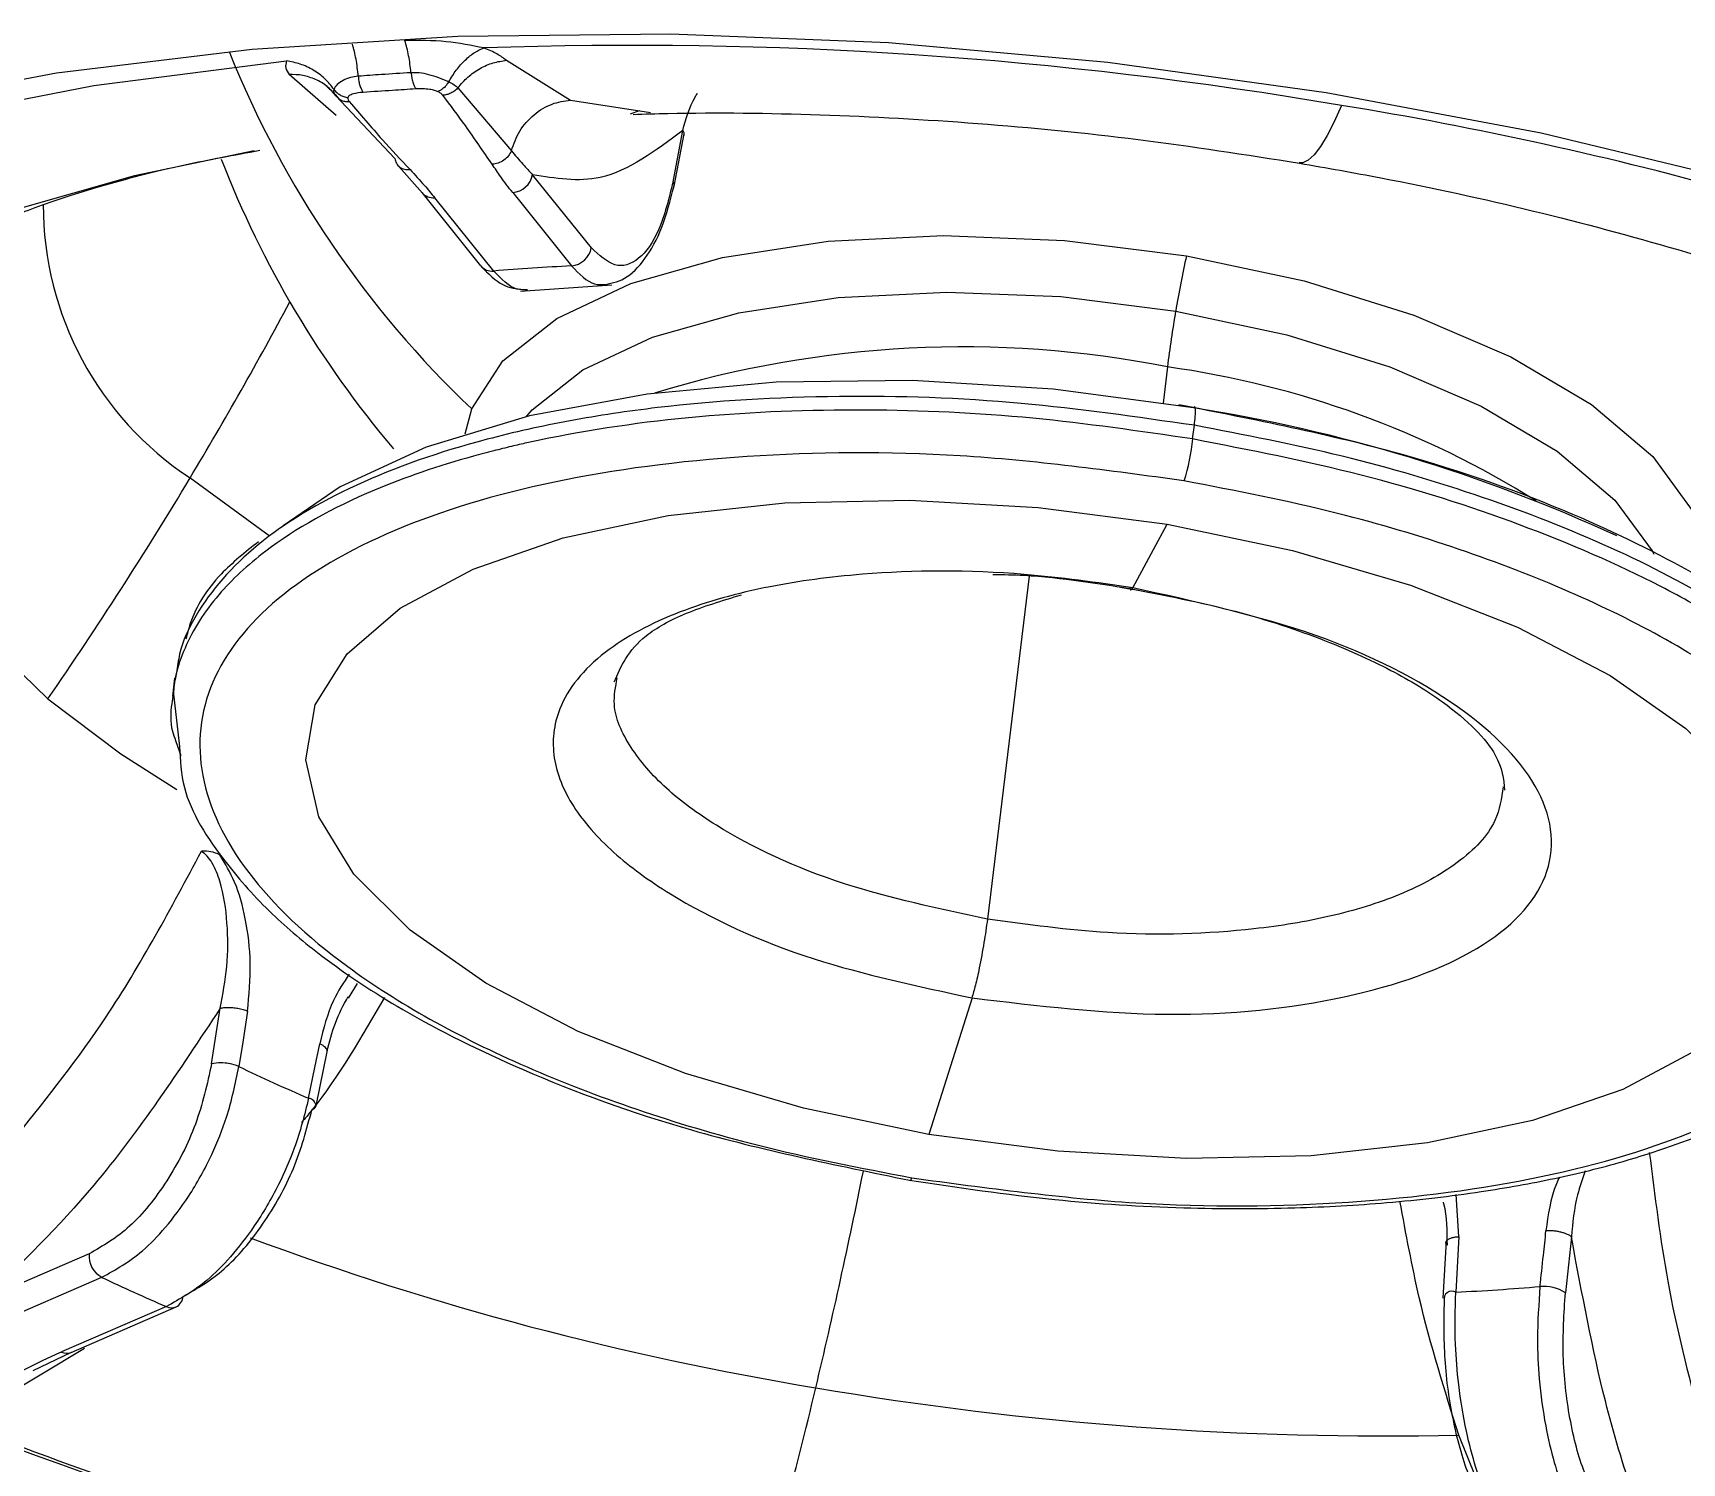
# Model space of a CAD drawing. Extents: x 939 to 1039, y 781 to 934.
# Drawn here: x 966.905 to 967.918, y 876.318 to 877.197 of the extents above; entities that cross this region are included whole.
import ezdxf

# ---------------------------------------------------------------- set-up
doc = ezdxf.new("R2010")
doc.units = 0
doc.header["$MEASUREMENT"] = 0
doc.layers.add('1', color=4, linetype='Continuous')

# ---------------------------------------------------------------- blocks, each defined once
blk = doc.blocks.new('Envoy')
at = {"layer": '1', "color": 3, "linetype": 'Continuous', "lineweight": 25}
for p, q in [((28.5416, 78.0059), (28.581, 77.9814)), ((28.4371, 77.9719), (28.4082, 77.9971)), ((28.4304, 77.9906), (28.4363, 77.985)), ((28.4365, 77.9848), (28.4387, 77.9822)), ((28.473, 77.9456), (28.4369, 77.984)), ((28.5118, 77.989), (28.5447, 77.9503)), ((28.581, 77.9814), (28.6302, 77.9739)), ((28.6231, 77.9749), (28.6176, 77.9729)), ((28.644, 77.9313), (28.65, 77.9628)), ((28.6447, 77.9286), (28.6508, 77.9607)), ((28.4755, 77.9407), (28.49, 77.9243)), ((28.5938, 77.8907), (28.5577, 77.9356)), ((28.4897, 77.9246), (28.5258, 77.8796)), ((28.5338, 77.8764), (28.4976, 77.9214)), ((28.5455, 77.9246), (28.5816, 77.8796)), ((28.5503, 77.8641), (28.6064, 77.8679)), ((28.9477, 77.8175), (28.9451, 77.7953)), ((28.5162, 77.7764), (28.5203, 77.7917)), ((28.9632, 77.7732), (28.9643, 77.7816)), ((28.3958, 77.7137), (28.3472, 77.7493)), ((28.9264, 77.6818), (28.9475, 77.7208)), ((28.8628, 77.689), (28.8372, 77.4781)), ((28.3377, 77.6262), (28.3364, 77.6152)), ((28.339, 77.6296), (28.3375, 77.6239)), ((28.3368, 77.6182), (28.3408, 77.5842)), ((28.3384, 77.5879), (28.3415, 77.5787)), ((28.4499, 77.4386), (28.4445, 77.4296)), ((28.3605, 77.3893), (28.3658, 77.4234)), ((28.8278, 77.4298), (28.8011, 77.3459)), ((28.4247, 77.3634), (28.4317, 77.3977)), ((29.1268, 77.2831), (29.1252, 77.309)), ((29.1268, 77.2831), (29.1249, 77.2489)), ((29.1959, 77.2829), (29.1922, 77.2486)), ((28.2853, 77.2725), (28.2208, 77.2446)), ((29.1189, 77.2803), (29.1169, 77.2453)), ((28.2286, 77.2301), (28.2931, 77.2581)), ((28.3327, 77.2401), (28.2682, 77.2122)), ((28.2742, 77.2119), (28.3387, 77.2399)), ((28.2825, 77.2144), (28.2187, 77.1761)), ((28.2509, 77.2009), (28.2745, 77.2121)), ((29.1653, 77.065), (29.1268, 77.1611))]:
    blk.add_line(p, q, dxfattribs=at)
at = {"layer": '1', "color": 3, "linetype": 'Continuous', "lineweight": 25, "flags": 128}
for points in [[(28.049, 77.9497), (28.1527, 77.977), (28.2653, 77.9981), (28.3855, 78.0128), (28.5118, 78.0208), (28.6426, 78.0222), (28.7763, 78.0168), (28.9111, 78.0047), (29.0453, 77.9862), (29.1774, 77.9613), (29.3056, 77.9305), (29.4282, 77.8941), (29.5439, 77.8526), (29.651, 77.8065), (29.7483, 77.7564)], [(27.7873, 77.7695), (27.7927, 77.7758), (27.8437, 77.8242), (27.9087, 77.8683), (27.9868, 77.9075), (28.0769, 77.9412), (28.1778, 77.969), (28.2882, 77.9905), (28.4065, 78.0055)], [(29.0546, 77.9781), (29.0501, 77.9681), (29.0458, 77.9597), (29.0417, 77.9529), (29.0379, 77.9478), (29.0343, 77.9445), (29.031, 77.9428), (29.0287, 77.9428)], [(28.3866, 77.9503), (28.3132, 77.9349), (28.2384, 77.9136), (28.1712, 77.8882), (28.1124, 77.859), (28.0628, 77.8263), (28.0229, 77.7906), (27.9931, 77.7522)], [(28.209, 77.9), (28.1938, 77.8831), (28.1684, 77.8416), (28.1576, 77.7975), (28.1615, 77.7517), (28.1802, 77.7051), (28.2131, 77.6588), (28.2598, 77.6135)], [(28.5203, 77.7917), (28.5395, 77.8213), (28.5726, 77.8473), (28.6181, 77.8687), (28.6744, 77.8847), (28.7392, 77.8947), (28.8102, 77.8982), (28.8845, 77.8952), (28.9594, 77.8858)], [(28.9594, 77.8858), (29.0318, 77.8703), (29.0992, 77.8493), (29.1588, 77.8237), (29.2083, 77.7943), (29.246, 77.7624), (29.2702, 77.7292), (29.2802, 77.6959), (29.2804, 77.6874)], [(28.5537, 77.7868), (28.5575, 77.7911), (28.5886, 77.8156), (28.6314, 77.8357), (28.6844, 77.8508), (28.7455, 77.8602), (28.8123, 77.8635), (28.8823, 77.8607), (28.9528, 77.8518)], [(28.9528, 77.8518), (29.021, 77.8373), (29.0844, 77.8175), (29.1405, 77.7933), (29.1872, 77.7657), (29.2227, 77.7357), (29.2455, 77.7044), (29.2465, 77.7024)], [(28.9638, 77.7923), (28.8775, 77.8038), (28.7912, 77.8091), (28.7073, 77.8081), (28.6282, 77.8008), (28.5559, 77.7874), (28.4924, 77.7682), (28.4395, 77.7438), (28.4045, 77.7199)], [(28.8011, 77.3459), (28.7241, 77.362), (28.6516, 77.3834), (28.5858, 77.4092), (28.5289, 77.4389), (28.4824, 77.4714), (28.4479, 77.5058), (28.4263, 77.541), (28.4183, 77.576), (28.4241, 77.6098), (28.4437, 77.6411), (28.4763, 77.6693), (28.5211, 77.6933), (28.5765, 77.7124), (28.641, 77.7261), (28.7126, 77.7339), (28.7892, 77.7356), (28.8683, 77.7312), (28.9475, 77.7208)], [(28.9475, 77.7208), (29.0246, 77.7047), (29.0971, 77.6834), (29.1628, 77.6575), (29.2198, 77.6279), (29.2662, 77.5953), (29.3008, 77.5609), (29.3224, 77.5257), (29.3304, 77.4907), (29.3245, 77.457), (29.305, 77.4256), (29.2723, 77.3975), (29.2276, 77.3735), (29.1721, 77.3544), (29.1076, 77.3407), (29.036, 77.3328), (28.9595, 77.3311), (28.8804, 77.3355), (28.8011, 77.3459)], [(28.2598, 77.6135), (28.3047, 77.5798), (28.3391, 77.5579)], [(28.8276, 77.4298), (28.8276, 77.4298), (28.8277, 77.4298), (28.8277, 77.4298), (28.8277, 77.4298), (28.8277, 77.4298), (28.8278, 77.4298), (28.8278, 77.4298), (28.8278, 77.4298)], [(28.3826, 77.4217), (28.3796, 77.4026), (28.3773, 77.3876)], [(28.4201, 77.3682), (28.4239, 77.3869), (28.4269, 77.4016)]]:
    blk.add_lwpolyline(points, dxfattribs=at)
at = {"layer": '1', "color": 3, "linetype": 'Continuous', "lineweight": 25}
for centre, radius, start, end in [((28.9505, 78.2439), 0.6242, 201.8733, 226.4316), ((28.6186, 75.424), 2.5911, 80.3115, 92.0061), ((28.6876, 75.7247), 2.2832, 68.0191, 80.7482), ((28.9517, 78.1727), 0.628, 201.2394, 220.2303), ((28.5444, 77.9381), 0.0135, 274.5923, 349.5751), ((28.6413, 77.9292), 0.00344, 342.4171, 37.0956), ((28.4967, 77.9306), 0.0092, 220.3562, 275.7373), ((28.4574, 77.9166), 0.2003, 179.821, 236.6327), ((28.5805, 77.8931), 0.0135, 274.592, 349.5645), ((28.5328, 77.8855), 0.00912, 220.1244, 275.9983), ((28.6678, 76.2149), 1.6669, 92.964, 94.6112), ((29.6654, 77.7313), 0.7227, 167.6555, 170.3972), ((26.185, 79.047), 2.5218, 329.0289, 331.8549), ((29.6744, 77.7284), 0.7321, 170.2913, 173.0093), ((28.8221, 77.1835), 0.6463, 78.7915, 107.0532), ((28.8682, 77.246), 0.577, 57.9602, 82.0821), ((28.8108, 76.8169), 0.9873, 65.2654, 81.0876), ((28.8273, 77.7878), 0.1368, 342.8568, 353.8874), ((26.1446, 79.0713), 2.569, 325.4251, 329.028), ((28.3661, 77.3654), 0.0245, 77.3785, 103.0166), ((28.3666, 77.3626), 0.0272, 66.8962, 79.7729), ((28.8432, 78.3582), 1.0767, 244.3557, 246.86), ((28.4192, 77.3627), 0.00558, 7.5445, 80.5949), ((28.4217, 77.3646), 0.00326, 279.2912, 339.1771), ((24.9873, 78.0833), 3.8494, 346.5846, 348.6125), ((28.7884, 77.3194), 0.00226, 302.0125, 355.4924), ((29.0346, 79.0332), 1.8677, 249.6188, 260.664), ((28.3, 77.2712), 0.0148, 174.8986, 242.1198), ((28.8268, 78.3824), 1.2446, 244.6071, 246.6089), ((29.0552, 78.6947), 1.4474, 272.7588, 274.8118), ((29.1791, 77.2284), 0.0241, 57.0093, 95.8981), ((28.3351, 77.247), 0.00793, 296.5661, 355.2576), ((29.1225, 77.2447), 0.00486, 60.2719, 192.4263), ((28.336, 77.2466), 0.00726, 243.2854, 291.9502), ((28.2715, 77.2186), 0.00724, 243.2328, 292.0458), ((27.1973, 77.5419), 1.5741, 341.2087, 347.0919), ((29.0817, 79.2454), 2.0848, 260.3336, 271.2385), ((29.1158, 79.508), 2.5123, 248.3916, 272.5619), ((29.0546, 79.2882), 2.2831, 248.0188, 260.7484)]:
    blk.add_arc(centre, radius, start, end, dxfattribs=at)
for points, knots in [([(26.2097, 77.7879), (26.2242, 77.8349), (26.2534, 77.9291), (26.3547, 78.0641), (26.4851, 78.181), (26.6353, 78.2801), (26.7936, 78.3627), (26.9738, 78.4379), (27.1743, 78.5047), (27.3933, 78.5622), (27.6284, 78.6097), (27.8771, 78.6464), (28.165, 78.6746), (28.4922, 78.6887), (28.8544, 78.6822), (29.2142, 78.6532), (29.5647, 78.6019), (29.8998, 78.5284), (30.2143, 78.4336), (30.5042, 78.3186), (30.7661, 78.185), (30.9971, 78.0348), (31.1947, 77.8706), (31.3563, 77.6955), (31.4798, 77.5134), (31.5616, 77.3289), (31.6035, 77.1461), (31.5929, 77.0326), (31.5876, 76.9756)], [0, 0, 0, 0, 0.0410948, 0.0823502, 0.1238303, 0.1551308, 0.186607, 0.2182697, 0.2501178, 0.2821379, 0.3143035, 0.3465722, 0.378889, 0.4219359, 0.4648141, 0.5073831, 0.5495468, 0.5912599, 0.6325332, 0.6734258, 0.7140397, 0.7544985, 0.7949284, 0.8354527, 0.8761717, 0.9171518, 0.9584283, 1, 1, 1, 1]), ([(26.5035, 78.0681), (26.5206, 78.0902), (26.5523, 78.1312), (26.6177, 78.19), (26.6861, 78.2413), (26.7595, 78.288), (26.8461, 78.3359), (26.9514, 78.3857), (27.0723, 78.434), (27.1943, 78.4756), (27.321, 78.5129), (27.4611, 78.5482), (27.6248, 78.5824), (27.815, 78.6138), (28.0325, 78.6402), (28.2772, 78.6587), (28.545, 78.6664), (28.8229, 78.6607), (29.1241, 78.6393), (29.4335, 78.5995), (29.7409, 78.539), (30.0136, 78.466), (30.2508, 78.3848), (30.4501, 78.3011), (30.6008, 78.2257), (30.713, 78.1621), (30.806, 78.104), (30.9033, 78.0367), (31.0091, 77.9536), (31.1182, 77.8539), (31.2241, 77.7361), (31.3169, 77.6059), (31.3557, 77.519), (31.3763, 77.4731)], [0, 0, 0, 0, 0.034404, 0.063916, 0.088403, 0.109879, 0.131961, 0.160495, 0.18791, 0.212642, 0.235349, 0.260336, 0.288343, 0.319378, 0.353427, 0.390453, 0.430384, 0.471905, 0.511689, 0.561687, 0.608223, 0.651368, 0.691226, 0.727535, 0.758631, 0.778448, 0.796912, 0.819626, 0.846837, 0.878268, 0.91399, 0.954552, 1, 1, 1, 1]), ([(28.4506, 77.9961), (28.4502, 77.9997), (28.4495, 78.0068), (28.4478, 78.0129), (28.447, 78.0159)], [0, 0, 0, 0, 0.502755, 1, 1, 1, 1]), ([(28.5279, 78.0135), (28.5201, 78.015), (28.5035, 78.0182), (28.4877, 78.0181), (28.4792, 78.0181)], [0, 0, 0, 0, 0.470052, 1, 1, 1, 1]), ([(28.483, 77.9983), (28.4826, 78.0019), (28.4818, 78.0089), (28.4801, 78.015), (28.4792, 78.0181)], [0, 0, 0, 0, 0.502844, 1, 1, 1, 1]), ([(28.5062, 77.9927), (28.5077, 77.9952), (28.5107, 78.0001), (28.5162, 78.0062), (28.5221, 78.011), (28.5259, 78.0127), (28.5279, 78.0135)], [0, 0, 0, 0, 0.2496823, 0.5038459, 0.7560532, 1, 1, 1, 1]), ([(28.5416, 78.0059), (28.5398, 78.0072), (28.5363, 78.0099), (28.5307, 78.0123), (28.5279, 78.0135)], [0, 0, 0, 0, 0.495775, 1, 1, 1, 1]), ([(28.4065, 78.0055), (28.4061, 78.0041), (28.4054, 78.0012), (28.4073, 77.9985), (28.4082, 77.9971)], [0, 0, 0, 0, 0.5041974, 1, 1, 1, 1]), ([(28.4357, 77.988), (28.4339, 77.9903), (28.4304, 77.9948), (28.4231, 78.0001), (28.4151, 78.0039), (28.4093, 78.005), (28.4065, 78.0055)], [0, 0, 0, 0, 0.249692, 0.503826, 0.75602, 1, 1, 1, 1]), ([(28.5118, 77.989), (28.5138, 77.9913), (28.5178, 77.9959), (28.5253, 78.0011), (28.5334, 78.0047), (28.5389, 78.0055), (28.5416, 78.0059)], [0, 0, 0, 0, 0.249782, 0.504255, 0.756446, 1, 1, 1, 1]), ([(28.4244, 77.9942), (28.4218, 77.9951), (28.4167, 77.9971), (28.411, 77.9971), (28.4082, 77.9971)], [0, 0, 0, 0, 0.508746, 1, 1, 1, 1]), ([(28.4369, 77.984), (28.4352, 77.9861), (28.4318, 77.9903), (28.4269, 77.9929), (28.4244, 77.9942)], [0, 0, 0, 0, 0.4953522, 1, 1, 1, 1]), ([(28.4506, 77.9961), (28.449, 77.9959), (28.4455, 77.9955), (28.441, 77.9936), (28.4371, 77.9909), (28.4362, 77.989), (28.4357, 77.988)], [0, 0, 0, 0, 0.210408, 0.445056, 0.702862, 1, 1, 1, 1]), ([(28.483, 77.9983), (28.477, 77.9979), (28.4662, 77.9972), (28.4553, 77.9965), (28.4506, 77.9961)], [0, 0, 0, 0, 0.559969, 1, 1, 1, 1]), ([(28.4506, 77.9961), (28.4507, 77.9951), (28.4509, 77.9931), (28.4516, 77.9903), (28.4525, 77.988), (28.4532, 77.9869), (28.4536, 77.9864)], [0, 0, 0, 0, 0.245751, 0.500124, 0.754367, 1, 1, 1, 1]), ([(28.5062, 77.9927), (28.5042, 77.9935), (28.5005, 77.9951), (28.4941, 77.9971), (28.4883, 77.9983), (28.4847, 77.9983), (28.483, 77.9983)], [0, 0, 0, 0, 0.296548, 0.554207, 0.789189, 1, 1, 1, 1]), ([(28.483, 77.9983), (28.4832, 77.9973), (28.4834, 77.9953), (28.4841, 77.9925), (28.4849, 77.9901), (28.4856, 77.9891), (28.486, 77.9886)], [0, 0, 0, 0, 0.245717, 0.499915, 0.754209, 1, 1, 1, 1]), ([(28.5062, 77.9927), (28.5057, 77.992), (28.5048, 77.9906), (28.5031, 77.9888), (28.5013, 77.9875), (28.5001, 77.987), (28.4995, 77.9867)], [0, 0, 0, 0, 0.247012, 0.500003, 0.753041, 1, 1, 1, 1]), ([(28.5062, 77.9927), (28.5074, 77.9921), (28.5097, 77.9909), (28.5111, 77.9896), (28.5118, 77.989)], [0, 0, 0, 0, 0.497072, 1, 1, 1, 1]), ([(28.4369, 77.984), (28.4365, 77.9847), (28.4355, 77.986), (28.4357, 77.9874), (28.4357, 77.988)], [0, 0, 0, 0, 0.505636, 1, 1, 1, 1]), ([(28.4357, 77.988), (28.4362, 77.9874), (28.4373, 77.9861), (28.4394, 77.9846), (28.4417, 77.9835), (28.4434, 77.9832), (28.4442, 77.983)], [0, 0, 0, 0, 0.247044, 0.499992, 0.753022, 1, 1, 1, 1]), ([(28.4369, 77.984), (28.4374, 77.9835), (28.4384, 77.9823), (28.4403, 77.9812), (28.4426, 77.9805), (28.4443, 77.9805), (28.4451, 77.9805)], [0, 0, 0, 0, 0.246578, 0.49995, 0.753272, 1, 1, 1, 1]), ([(28.4442, 77.983), (28.4445, 77.9835), (28.445, 77.9845), (28.4482, 77.9858), (28.4515, 77.9862), (28.4536, 77.9864)], [0, 0, 0, 0, 0.242991, 0.51584, 1, 1, 1, 1]), ([(28.4442, 77.983), (28.4442, 77.9826), (28.4442, 77.9818), (28.4448, 77.9809), (28.4451, 77.9805)], [0, 0, 0, 0, 0.5628164, 1, 1, 1, 1]), ([(28.4451, 77.9805), (28.4518, 77.9727), (28.4637, 77.9587), (28.4767, 77.9448), (28.4824, 77.9387)], [0, 0, 0, 0, 0.56, 1, 1, 1, 1]), ([(28.4536, 77.9864), (28.4596, 77.9868), (28.4704, 77.9875), (28.4812, 77.9882), (28.486, 77.9886)], [0, 0, 0, 0, 0.56004, 1, 1, 1, 1]), ([(28.486, 77.9886), (28.4874, 77.9886), (28.4902, 77.9887), (28.4941, 77.9883), (28.4973, 77.9877), (28.4988, 77.987), (28.4995, 77.9867)], [0, 0, 0, 0, 0.316185, 0.604863, 0.810572, 1, 1, 1, 1]), ([(28.5026, 77.9844), (28.5021, 77.9848), (28.5014, 77.9857), (28.5001, 77.9864), (28.4995, 77.9867)], [0, 0, 0, 0, 0.557095, 1, 1, 1, 1]), ([(28.5118, 77.989), (28.5112, 77.9883), (28.5099, 77.9871), (28.5076, 77.9856), (28.5051, 77.9847), (28.5034, 77.9845), (28.5026, 77.9844)], [0, 0, 0, 0, 0.246629, 0.49998, 0.753147, 1, 1, 1, 1]), ([(28.5329, 77.942), (28.5275, 77.9499), (28.5179, 77.9641), (28.5072, 77.9782), (28.5026, 77.9844)], [0, 0, 0, 0, 0.559992, 1, 1, 1, 1]), ([(28.5447, 77.9503), (28.5462, 77.9545), (28.5491, 77.9629), (28.5582, 77.9729), (28.5692, 77.9797), (28.5771, 77.9809), (28.581, 77.9814)], [0, 0, 0, 0, 0.250739, 0.510518, 0.764618, 1, 1, 1, 1]), ([(28.65, 77.9628), (28.6519, 77.9698), (28.6541, 77.9776), (28.6586, 77.9851), (28.6591, 77.9858)], [0, 0, 0, 0, 0.902918, 1, 1, 1, 1]), ([(28.6196, 77.9727), (28.6267, 77.9729), (28.6639, 77.974), (28.7344, 77.9731), (28.8312, 77.9678), (28.9303, 77.9581), (28.9958, 77.9479), (29.0288, 77.9427)], [0, 0, 0, 0, 0.054625, 0.287745, 0.523059, 0.760223, 1, 1, 1, 1]), ([(28.65, 77.9628), (28.6333, 77.9503), (28.6035, 77.9279), (28.5717, 77.9333), (28.5577, 77.9356)], [0, 0, 0, 0, 0.559797, 1, 1, 1, 1]), ([(28.65, 77.9628), (28.6503, 77.9622), (28.6509, 77.9612), (28.6507, 77.9602), (28.6506, 77.9597)], [0, 0, 0, 0, 0.500008, 1, 1, 1, 1]), ([(28.1994, 77.8912), (28.1992, 77.891), (28.1978, 77.8899), (28.2046, 77.8947), (28.2218, 77.9033), (28.2509, 77.9155), (28.2916, 77.9287), (28.3381, 77.9411), (28.3744, 77.9477), (28.3902, 77.9506)], [0, 0, 0, 0, 0.0319337, 0.1902457, 0.350416, 0.5148124, 0.6854006, 0.8630227, 1, 1, 1, 1]), ([(28.5447, 77.9503), (28.5441, 77.9492), (28.543, 77.947), (28.5401, 77.9443), (28.5366, 77.9425), (28.5341, 77.9422), (28.5329, 77.942)], [0, 0, 0, 0, 0.243058, 0.500014, 0.756903, 1, 1, 1, 1]), ([(28.5447, 77.9503), (28.547, 77.9475), (28.5511, 77.9426), (28.5557, 77.9377), (28.5577, 77.9356)], [0, 0, 0, 0, 0.561466, 1, 1, 1, 1]), ([(28.473, 77.9456), (28.4733, 77.9446), (28.4738, 77.9424), (28.476, 77.9401), (28.4789, 77.9387), (28.4813, 77.9387), (28.4824, 77.9387)], [0, 0, 0, 0, 0.243086, 0.499953, 0.756925, 1, 1, 1, 1]), ([(28.5455, 77.9246), (28.5429, 77.9278), (28.5385, 77.9336), (28.5346, 77.9395), (28.5329, 77.942)], [0, 0, 0, 0, 0.560002, 1, 1, 1, 1]), ([(29.0288, 77.9427), (29.0455, 77.9398), (29.0943, 77.9312), (29.1731, 77.9139), (29.2616, 77.8901), (29.3328, 77.8677), (29.3707, 77.8528), (29.3843, 77.8475)], [0, 0, 0, 0, 0.128753, 0.376474, 0.622141, 0.864393, 1, 1, 1, 1]), ([(28.4824, 77.9387), (28.4854, 77.9355), (28.4908, 77.9297), (28.4955, 77.924), (28.4976, 77.9214)], [0, 0, 0, 0, 0.559995, 1, 1, 1, 1]), ([(28.644, 77.9313), (28.6414, 77.9208), (28.6361, 77.8997), (28.6231, 77.8821), (28.6083, 77.8772), (28.5986, 77.8862), (28.5938, 77.8907)], [0, 0, 0, 0, 0.2497, 0.500193, 0.750582, 1, 1, 1, 1]), ([(28.6007, 77.8679), (28.6052, 77.8687), (28.6144, 77.8702), (28.627, 77.883), (28.6378, 77.9022), (28.6423, 77.9198), (28.6446, 77.9287)], [0, 0, 0, 0, 0.250536, 0.499958, 0.749058, 1, 1, 1, 1]), ([(26.4234, 77.8897), (26.4182, 77.8465), (26.4079, 77.7603), (26.4451, 77.6288), (26.5051, 77.5258), (26.5679, 77.4491), (26.6171, 77.3974), (26.6744, 77.3452), (26.7339, 77.2975), (26.7968, 77.2521), (26.8624, 77.2089), (26.9291, 77.1689), (27.0046, 77.1269), (27.0899, 77.0831), (27.1908, 77.0361), (27.2916, 76.993), (27.3974, 76.9511), (27.5103, 76.9099), (27.627, 76.8706), (27.7784, 76.8233), (27.9669, 76.7704), (28.1996, 76.7135), (28.437, 76.6631), (28.7079, 76.6136), (29.0076, 76.5689), (29.3358, 76.5322), (29.5916, 76.5137), (29.7804, 76.5058), (29.9071, 76.5029), (30.0341, 76.5027), (30.1492, 76.5053), (30.2583, 76.5102), (30.3619, 76.5174), (30.4536, 76.5265), (30.5307, 76.5361), (30.5943, 76.5455), (30.6556, 76.5561), (30.7144, 76.5677), (30.7713, 76.5806), (30.8269, 76.595), (30.8993, 76.6162), (30.984, 76.6462), (31.0752, 76.6873), (31.156, 76.7333), (31.227, 76.7848), (31.2884, 76.8423), (31.3466, 76.9147), (31.3972, 77.0056), (31.4141, 77.082), (31.4227, 77.1207)], [0, 0, 0, 0, 0.0403403, 0.0804322, 0.1217357, 0.1370755, 0.1538099, 0.1719332, 0.1885309, 0.2017165, 0.2184938, 0.2335958, 0.2444878, 0.2643727, 0.2825285, 0.2989628, 0.3160658, 0.3345248, 0.3521893, 0.3690642, 0.4011673, 0.4319958, 0.463876, 0.4952605, 0.5374563, 0.5793316, 0.6223281, 0.6385587, 0.6560179, 0.6747155, 0.6922348, 0.7059548, 0.7233228, 0.739659, 0.7494762, 0.7609695, 0.7715281, 0.7811482, 0.792209, 0.8027403, 0.8127394, 0.8348202, 0.8557812, 0.8756125, 0.8967697, 0.9175801, 0.93804, 0.9686181, 1, 1, 1, 1]), ([(28.5261, 77.8793), (28.5305, 77.8749), (28.5388, 77.8664), (28.5478, 77.8655), (28.5521, 77.865)], [0, 0, 0, 0, 0.528652, 1, 1, 1, 1]), ([(28.5816, 77.8796), (28.5863, 77.8747), (28.5931, 77.8677), (28.6, 77.868), (28.6021, 77.8681)], [0, 0, 0, 0, 0.697566, 1, 1, 1, 1]), ([(28.5545, 77.8649), (28.5523, 77.8648), (28.5455, 77.8645), (28.5385, 77.8716), (28.5338, 77.8764)], [0, 0, 0, 0, 0.317796, 1, 1, 1, 1]), ([(28.9643, 77.7816), (28.9288, 77.7867), (28.8558, 77.7973), (28.7431, 77.801), (28.6505, 77.7955), (28.5797, 77.7848), (28.515, 77.7704), (28.4464, 77.7463), (28.3853, 77.7094), (28.3538, 77.6728), (28.341, 77.6455), (28.3395, 77.6334), (28.339, 77.6296)], [0, 0, 0, 0, 0.118935, 0.244852, 0.377743, 0.446916, 0.51784, 0.646917, 0.775992, 0.905067, 0.969696, 1, 1, 1, 1]), ([(31.5876, 76.9756), (31.5778, 76.9346), (31.558, 76.8524), (31.4952, 76.7411), (31.4083, 76.6404), (31.2958, 76.5521), (31.1596, 76.4766), (31.001, 76.414), (30.8219, 76.3643), (30.6023, 76.3226), (30.3371, 76.2934), (30.0235, 76.2808), (29.6911, 76.2859), (29.3453, 76.3076), (28.992, 76.3447), (28.6373, 76.3962), (28.2873, 76.4613), (27.9482, 76.5391), (27.6258, 76.6288), (27.3257, 76.7294), (27.0529, 76.8401), (26.8118, 76.9597), (26.6063, 77.0871), (26.4396, 77.221), (26.314, 77.3599), (26.2325, 77.5021), (26.1924, 77.6458), (26.2039, 77.7405), (26.2097, 77.7879)], [0, 0, 0, 0, 0.031165, 0.062459, 0.093861, 0.125346, 0.156891, 0.18848, 0.220096, 0.25173, 0.293906, 0.336084, 0.378254, 0.420406, 0.462528, 0.504605, 0.546611, 0.588521, 0.630312, 0.671961, 0.713449, 0.754765, 0.795911, 0.8369, 0.87776, 0.918528, 0.959255, 1, 1, 1, 1]), ([(28.9632, 77.7732), (28.9306, 77.778), (28.8636, 77.7878), (28.7603, 77.7924), (28.6571, 77.7884), (28.5898, 77.7785), (28.5536, 77.7707), (28.5442, 77.7685), (28.5332, 77.7658), (28.5033, 77.7579), (28.4506, 77.7398), (28.3984, 77.7105), (28.3621, 77.6768), (28.3457, 77.6506), (28.3385, 77.6299), (28.3373, 77.6203), (28.3369, 77.6167)], [0, 0, 0, 0, 0.108447, 0.222132, 0.341053, 0.465205, 0.475838, 0.488902, 0.504394, 0.522314, 0.61819, 0.752745, 0.834679, 0.926302, 0.971731, 1, 1, 1, 1]), ([(29.3382, 77.6442), (29.3332, 77.6484), (29.3146, 77.6644), (29.2693, 77.6929), (29.1937, 77.7302), (29.0874, 77.7681), (29.0012, 77.7851), (28.9548, 77.7942)], [0, 0, 0, 0, 0.062159, 0.232665, 0.445939, 0.70178, 1, 1, 1, 1]), ([(28.9643, 77.7816), (28.9645, 77.7835), (28.9649, 77.7875), (28.965, 77.7914), (28.9646, 77.7934), (28.9641, 77.7927), (28.9638, 77.7923)], [0, 0, 0, 0, 0.242269, 0.500047, 0.757844, 1, 1, 1, 1]), ([(29.4167, 77.4938), (29.4172, 77.4967), (29.4203, 77.5135), (29.4129, 77.5455), (29.3884, 77.589), (29.3468, 77.6314), (29.2907, 77.6711), (29.2219, 77.7071), (29.1428, 77.7381), (29.0564, 77.7639), (28.9949, 77.7757), (28.9643, 77.7816)], [0, 0, 0, 0, 0.026005, 0.150607, 0.274394, 0.397366, 0.519521, 0.640864, 0.76139, 0.881103, 1, 1, 1, 1]), ([(29.416, 77.4854), (29.4163, 77.4874), (29.4176, 77.495), (29.4163, 77.5186), (29.4045, 77.5554), (29.3708, 77.5995), (29.3304, 77.6343), (29.2897, 77.6614), (29.239, 77.6898), (29.1664, 77.7214), (29.0686, 77.7526), (28.9982, 77.7664), (28.9632, 77.7732)], [0, 0, 0, 0, 0.018276, 0.067602, 0.206633, 0.332614, 0.445534, 0.516541, 0.587082, 0.726582, 0.864222, 1, 1, 1, 1]), ([(28.9579, 77.7475), (28.9119, 77.7538), (28.8211, 77.7661), (28.6875, 77.7648), (28.5679, 77.7492), (28.4686, 77.719), (28.3962, 77.6766), (28.3555, 77.6247), (28.3493, 77.5667), (28.3778, 77.5065), (28.4312, 77.4558), (28.4931, 77.4163), (28.553, 77.3867), (28.6211, 77.3606), (28.7002, 77.3367), (28.7589, 77.3254), (28.7907, 77.3192)], [0, 0, 0, 0, 0.084323, 0.166561, 0.248776, 0.33096, 0.413114, 0.495267, 0.577423, 0.659581, 0.741762, 0.791173, 0.840599, 0.890045, 0.940333, 1, 1, 1, 1]), ([(28.7907, 77.3192), (28.8367, 77.313), (28.9276, 77.3006), (29.0611, 77.3019), (29.1807, 77.3175), (29.2801, 77.3477), (29.3524, 77.3901), (29.3931, 77.4421), (29.3994, 77.5001), (29.3708, 77.5602), (29.3175, 77.6109), (29.2555, 77.6504), (29.1956, 77.68), (29.1276, 77.7061), (29.0484, 77.73), (28.9898, 77.7413), (28.9579, 77.7475)], [0, 0, 0, 0, 0.0843226, 0.1665613, 0.2487775, 0.3309597, 0.4131138, 0.4952664, 0.577423, 0.6595802, 0.7417615, 0.7911731, 0.8405981, 0.8900439, 0.9403335, 1, 1, 1, 1]), ([(28.3893, 77.7101), (28.3812, 77.7036), (28.3623, 77.6886), (28.3491, 77.6675), (28.3455, 77.6534), (28.3447, 77.6501)], [0, 0, 0, 0, 0.3661098, 0.8547231, 1, 1, 1, 1]), ([(28.9264, 77.6818), (28.9042, 77.685), (28.848, 77.6929), (28.7704, 77.6925), (28.6997, 77.683), (28.644, 77.6674), (28.5974, 77.6422), (28.5721, 77.6108), (28.5684, 77.5779), (28.5804, 77.5478), (28.6053, 77.5193), (28.6507, 77.4861), (28.724, 77.452), (28.7943, 77.4369), (28.8276, 77.4298)], [0, 0, 0, 0, 0.0694616, 0.1757099, 0.2428916, 0.3193098, 0.4049501, 0.4997986, 0.5730445, 0.6432649, 0.7104577, 0.7746188, 0.8933163, 1, 1, 1, 1]), ([(28.8404, 77.69), (28.8468, 77.6899), (28.8761, 77.6893), (28.9063, 77.6843), (28.9299, 77.6804)], [0, 0, 0, 0, 0.218578, 1, 1, 1, 1]), ([(28.6078, 77.6239), (28.612, 77.6336), (28.6184, 77.6485), (28.6503, 77.6666), (28.6742, 77.6739), (28.6861, 77.6775)], [0, 0, 0, 0, 0.481215, 0.741617, 1, 1, 1, 1]), ([(28.8278, 77.4298), (28.8682, 77.4249), (28.9489, 77.4153), (29.0611, 77.4274), (29.1446, 77.4576), (29.1876, 77.5031), (29.1833, 77.5567), (29.1323, 77.6098), (29.0429, 77.656), (28.9652, 77.6732), (28.9264, 77.6818)], [0, 0, 0, 0, 0.125054, 0.250091, 0.375114, 0.500122, 0.625115, 0.750091, 0.875054, 1, 1, 1, 1]), ([(28.919, 77.6822), (28.9417, 77.678), (28.9853, 77.6698), (29.0414, 77.6515), (29.0855, 77.6318), (29.1258, 77.6071), (29.1527, 77.5795), (29.1542, 77.5642), (29.1549, 77.5574)], [0, 0, 0, 0, 0.16574, 0.319227, 0.461252, 0.591986, 0.817331, 1, 1, 1, 1]), ([(28.9246, 77.6819), (28.9247, 77.6813), (28.9251, 77.6797), (28.9259, 77.681), (28.9264, 77.6818)], [0, 0, 0, 0, 0.3860295, 1, 1, 1, 1]), ([(28.8372, 77.4781), (28.807, 77.4846), (28.7436, 77.4982), (28.6781, 77.529), (28.6378, 77.5587), (28.6164, 77.5839), (28.6059, 77.6072), (28.6087, 77.621), (28.6097, 77.6264)], [0, 0, 0, 0, 0.229229, 0.481632, 0.617179, 0.758582, 0.90584, 1, 1, 1, 1]), ([(28.3369, 77.6167), (28.3366, 77.6146), (28.3354, 77.6071), (28.3348, 77.5975), (28.3377, 77.5898), (28.3384, 77.5879)], [0, 0, 0, 0, 0.2170381, 0.802824, 1, 1, 1, 1]), ([(28.3408, 77.5842), (28.3412, 77.5758), (28.3424, 77.5519), (28.365, 77.5166), (28.3955, 77.4822), (28.4311, 77.4523), (28.4806, 77.4194), (28.555, 77.3825), (28.6589, 77.3444), (28.7437, 77.3271), (28.7893, 77.3177)], [0, 0, 0, 0, 0.07172, 0.20396, 0.300168, 0.384461, 0.496335, 0.636288, 0.804212, 1, 1, 1, 1]), ([(29.154, 77.5594), (29.153, 77.5524), (29.1505, 77.5356), (29.1286, 77.5127), (29.0932, 77.4929), (29.0497, 77.4794), (28.9906, 77.4696), (28.9178, 77.4672), (28.8619, 77.4748), (28.8372, 77.4781)], [0, 0, 0, 0, 0.106061, 0.25525, 0.393792, 0.52169, 0.638919, 0.840612, 1, 1, 1, 1]), ([(28.2414, 77.3458), (28.26, 77.3691), (28.3016, 77.4213), (28.3355, 77.4848), (28.3543, 77.5199)], [0, 0, 0, 0, 0.4475074, 1, 1, 1, 1]), ([(28.3656, 77.5176), (28.3638, 77.5184), (28.3603, 77.52), (28.3563, 77.5199), (28.3543, 77.5199)], [0, 0, 0, 0, 0.507116, 1, 1, 1, 1]), ([(28.3658, 77.4234), (28.3674, 77.4319), (28.3706, 77.449), (28.3706, 77.4756), (28.3675, 77.4974), (28.3622, 77.5109), (28.358, 77.5171), (28.3555, 77.5189), (28.3543, 77.5199)], [0, 0, 0, 0, 0.257262, 0.515307, 0.767781, 0.887979, 0.944764, 1, 1, 1, 1]), ([(28.3826, 77.4217), (28.3835, 77.4315), (28.3853, 77.45), (28.382, 77.4771), (28.376, 77.5004), (28.3688, 77.5122), (28.3656, 77.5176)], [0, 0, 0, 0, 0.305285, 0.5763669, 0.8074701, 1, 1, 1, 1]), ([(28.8372, 77.4781), (28.8365, 77.4734), (28.8351, 77.4636), (28.8324, 77.449), (28.8298, 77.4373), (28.8283, 77.4322), (28.8276, 77.4298)], [0, 0, 0, 0, 0.272211, 0.561858, 0.787743, 1, 1, 1, 1]), ([(28.4451, 77.4444), (28.4416, 77.4392), (28.4332, 77.4266), (28.4292, 77.4108), (28.4269, 77.4016)], [0, 0, 0, 0, 0.415959, 1, 1, 1, 1]), ([(28.3658, 77.4234), (28.3406, 77.3853), (28.2957, 77.3173), (28.2437, 77.2668), (28.2208, 77.2446)], [0, 0, 0, 0, 0.5597975, 1, 1, 1, 1]), ([(28.3658, 77.4234), (28.3665, 77.4235), (28.3679, 77.4239), (28.3706, 77.424), (28.3736, 77.4239), (28.3757, 77.4236), (28.3767, 77.4234)], [0, 0, 0, 0, 0.250022, 0.500011, 0.750123, 1, 1, 1, 1]), ([(28.3767, 77.4234), (28.3778, 77.4232), (28.3799, 77.4227), (28.3817, 77.422), (28.3826, 77.4217)], [0, 0, 0, 0, 0.500257, 1, 1, 1, 1]), ([(28.4667, 77.4301), (28.4526, 77.4058), (28.4368, 77.3783), (28.4179, 77.3557), (28.4158, 77.3532)], [0, 0, 0, 0, 0.888714, 1, 1, 1, 1]), ([(28.4314, 77.3966), (28.4329, 77.4026), (28.4358, 77.4146), (28.4415, 77.4253), (28.4444, 77.4306)], [0, 0, 0, 0, 0.50218, 1, 1, 1, 1]), ([(28.4315, 77.3968), (28.4315, 77.3968), (28.4316, 77.3971), (28.4315, 77.3977), (28.431, 77.3987), (28.43, 77.3997), (28.4287, 77.4007), (28.4275, 77.4013), (28.4269, 77.4016)], [0, 0, 0, 0, 0.002258, 0.20173, 0.401292, 0.600796, 0.800468, 1, 1, 1, 1]), ([(28.3605, 77.3893), (28.3578, 77.3769), (28.3522, 77.3519), (28.3337, 77.3163), (28.3105, 77.2871), (28.2937, 77.2774), (28.2853, 77.2725)], [0, 0, 0, 0, 0.249693, 0.500191, 0.750579, 1, 1, 1, 1]), ([(28.2931, 77.2581), (28.3015, 77.2628), (28.3148, 77.2702), (28.3327, 77.2888), (28.3475, 77.3085), (28.3603, 77.3317), (28.3714, 77.3591), (28.3751, 77.3772), (28.3773, 77.3876)], [0, 0, 0, 0, 0.223169, 0.354792, 0.499495, 0.670261, 0.810719, 1, 1, 1, 1]), ([(28.7893, 77.3177), (28.819, 77.3133), (28.8751, 77.305), (28.9549, 77.3002), (29.0232, 77.3001), (29.0844, 77.3036), (29.1378, 77.3098), (29.1861, 77.3185), (29.2355, 77.3306), (29.2868, 77.3492), (29.3264, 77.3664), (29.3412, 77.3798), (29.3433, 77.3817)], [0, 0, 0, 0, 0.136769, 0.258548, 0.365321, 0.457076, 0.55601, 0.637933, 0.719573, 0.842025, 0.977501, 1, 1, 1, 1]), ([(28.4201, 77.3682), (28.4176, 77.3579), (28.4131, 77.3401), (28.4012, 77.3132), (28.3879, 77.2903), (28.3727, 77.2707), (28.3544, 77.2522), (28.3411, 77.2448), (28.3327, 77.2401)], [0, 0, 0, 0, 0.189174, 0.329347, 0.499671, 0.644705, 0.776576, 1, 1, 1, 1]), ([(28.3431, 77.2463), (28.3515, 77.2512), (28.3684, 77.2609), (28.3926, 77.2897), (28.4124, 77.3247), (28.4189, 77.3491), (28.4222, 77.3613)], [0, 0, 0, 0, 0.249645, 0.500111, 0.750532, 1, 1, 1, 1]), ([(29.2438, 77.3348), (29.2472, 77.308), (29.2544, 77.2496), (29.2677, 77.1985), (29.2749, 77.1709)], [0, 0, 0, 0, 0.460378, 1, 1, 1, 1]), ([(29.2044, 77.3235), (29.2027, 77.3186), (29.198, 77.3054), (29.1967, 77.2916), (29.1959, 77.2829)], [0, 0, 0, 0, 0.369754, 1, 1, 1, 1]), ([(29.1886, 77.3196), (29.1879, 77.3183), (29.1831, 77.3077), (29.1816, 77.2965), (29.1803, 77.2867)], [0, 0, 0, 0, 0.126585, 1, 1, 1, 1]), ([(29.1268, 77.1611), (29.1181, 77.1885), (29.1038, 77.2335), (29.0943, 77.2848), (29.0906, 77.3049)], [0, 0, 0, 0, 0.609108, 1, 1, 1, 1]), ([(29.1197, 77.2779), (29.1197, 77.2865), (29.1198, 77.2956), (29.1174, 77.3039), (29.1173, 77.3042)], [0, 0, 0, 0, 0.962477, 1, 1, 1, 1]), ([(29.1197, 77.2779), (29.1194, 77.2781), (29.1189, 77.2787), (29.1188, 77.2796), (29.1191, 77.2804), (29.1199, 77.2812), (29.1211, 77.2819), (29.1227, 77.2825), (29.1246, 77.2829), (29.1261, 77.283), (29.1268, 77.2831)], [0, 0, 0, 0, 0.125016, 0.249994, 0.375017, 0.499988, 0.624955, 0.75002, 0.874981, 1, 1, 1, 1]), ([(29.1766, 77.2523), (29.1773, 77.2587), (29.1786, 77.2702), (29.1798, 77.2816), (29.1803, 77.2867)], [0, 0, 0, 0, 0.560021, 1, 1, 1, 1]), ([(29.1959, 77.2829), (29.1956, 77.2832), (29.195, 77.2837), (29.1935, 77.2845), (29.1916, 77.2852), (29.1896, 77.2858), (29.1873, 77.2863), (29.1849, 77.2866), (29.1826, 77.2867), (29.1811, 77.2867), (29.1803, 77.2867)], [0, 0, 0, 0, 0.124968, 0.250035, 0.375026, 0.499979, 0.624934, 0.74992, 0.874933, 1, 1, 1, 1]), ([(29.2528, 77.0699), (29.2399, 77.1058), (29.2169, 77.1699), (29.2024, 77.2484), (29.1959, 77.2829)], [0, 0, 0, 0, 0.559797, 1, 1, 1, 1]), ([(29.1766, 77.2523), (29.1759, 77.2417), (29.1745, 77.2232), (29.176, 77.1938), (29.1795, 77.1678), (29.185, 77.1446), (29.1928, 77.1216), (29.2, 77.1107), (29.2045, 77.1039)], [0, 0, 0, 0, 0.18918, 0.329348, 0.499669, 0.644696, 0.776573, 1, 1, 1, 1]), ([(29.1177, 77.2436), (29.1175, 77.2309), (29.1172, 77.2054), (29.1233, 77.166), (29.1334, 77.1314), (29.1424, 77.1173), (29.1469, 77.1103)], [0, 0, 0, 0, 0.249692, 0.500196, 0.750585, 1, 1, 1, 1]), ([(29.1566, 77.1007), (29.1522, 77.1075), (29.1451, 77.1184), (29.1369, 77.1414), (29.1308, 77.1645), (29.1266, 77.1904), (29.1241, 77.2198), (29.1246, 77.2383), (29.1249, 77.2489)], [0, 0, 0, 0, 0.223174, 0.354788, 0.499493, 0.670244, 0.810708, 1, 1, 1, 1]), ([(29.2167, 77.1149), (29.2122, 77.122), (29.2033, 77.1361), (29.1943, 77.1707), (29.1898, 77.2102), (29.1914, 77.2358), (29.1922, 77.2486)], [0, 0, 0, 0, 0.249638, 0.500115, 0.750539, 1, 1, 1, 1]), ([(28.2444, 77.2009), (28.2487, 77.2031), (28.2564, 77.2069), (28.2646, 77.2106), (28.2682, 77.2122)], [0, 0, 0, 0, 0.559994, 1, 1, 1, 1])]:
    blk.add_open_spline(points, degree=3, knots=knots, dxfattribs=at)

msp = doc.modelspace()

# ---------------------------------------------------------------- block references
at = {"layer": '1'}
msp.add_blockref('Envoy', (938.6538, 799.1744), dxfattribs=at)

doc.saveas('drawing.dxf')
